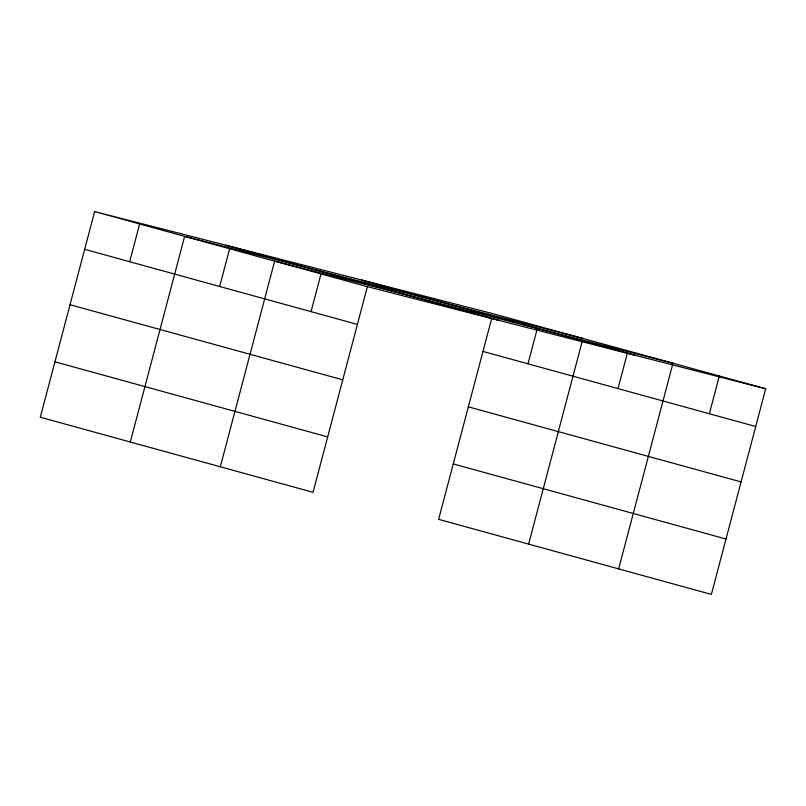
<?xml version="1.0" encoding="UTF-8"?>
<svg xmlns="http://www.w3.org/2000/svg" width="806" height="806" viewBox="0 0 806 806"><rect width="100%" height="100%" fill="white"/><g stroke="black" fill="none" stroke-linecap="round" stroke-linejoin="round"><path stroke-width="1.21" d="M94.634 211.585L40.3 417.236L313.04 492.315L367.375 286.664L94.634 211.585L492.96 313.685L765.7 388.764L711.366 594.415L438.625 519.336L491.67 318.551M129.665 261.708L139.639 223.967M130.3 442.01L184.645 236.359L582.96 338.46M219.665 286.493L229.639 248.742M220.31 466.785L274.645 261.134L672.97 363.244L618.635 568.895M311.035 311.64L321.01 273.899M527.99 363.818L536.998 329.725M528.625 544.11L582.325 340.898M617.99 388.593L627.642 352.071M709.361 413.75L719.335 375.999M367.375 286.664L765.7 388.764M361.511 279.994L634.251 355.073M226.083 245.276L498.823 320.355M482.985 351.426L755.726 426.505M84.66 249.326L357.401 324.405M468.346 406.839L741.087 481.917M70.021 304.728L342.762 379.817M453.264 463.924L726.005 539.013M54.939 361.823L327.679 436.902"/></g></svg>
